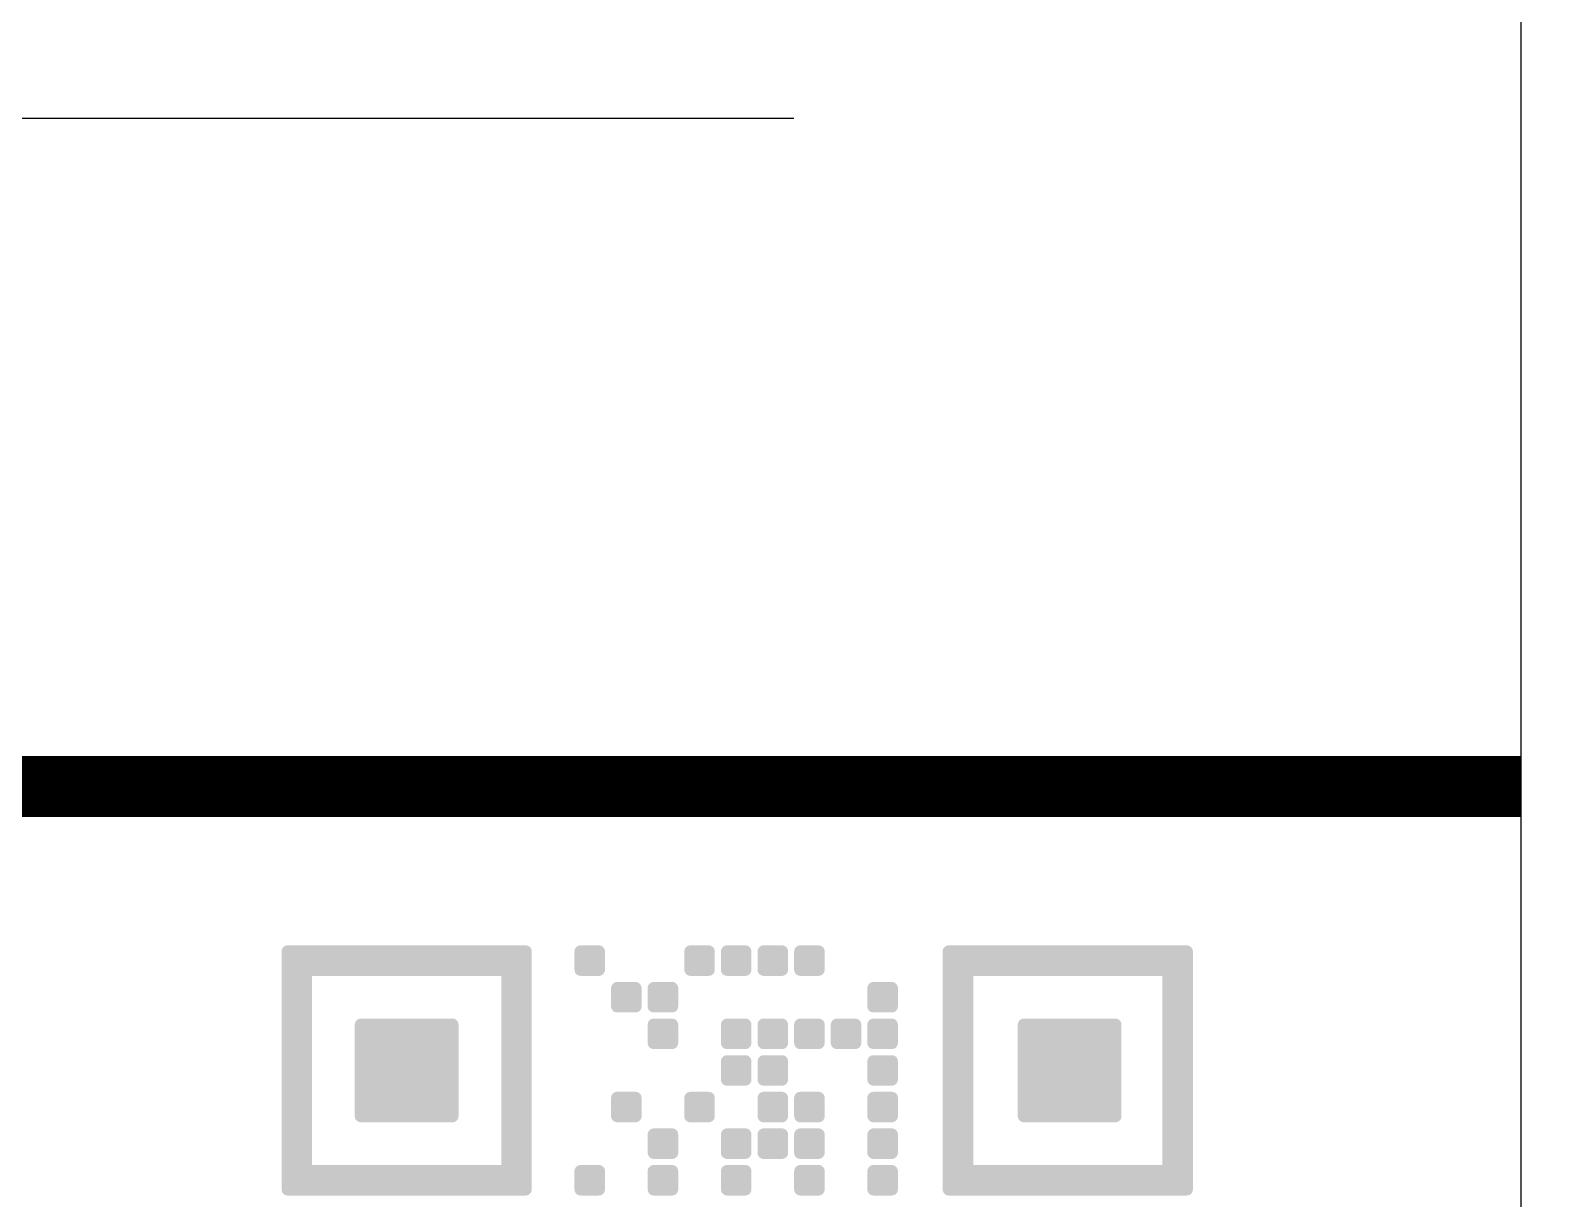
# Model space of a CAD drawing. Extents: x -58 to 5689, y 67 to 4123.
# Drawn here: x 5564.8 to 5689.4, y 335.6 to 431.3 of the extents above; entities that cross this region are included whole.
import ezdxf
from ezdxf.enums import TextEntityAlignment as Align

# ---------------------------------------------------------------- set-up
doc = ezdxf.new("R2010")
doc.units = 0
doc.header["$LTSCALE"] = 30
doc.header["$MEASUREMENT"] = 0
doc.layers.get('0').update_dxf_attribs({"linetype": 'CONTINUOUS'})
for name, color, linetype in [('QR', 7, 'CONTINUOUS'), ('RLA-FORMATO', 7, 'CONTINUOUS'), ('RLE-FIRMA CALCULISTA', 7, 'CONTINUOUS')]:
    doc.layers.add(name, color=color, linetype=linetype)
doc.styles.add('ROMAND', font='romand', dxfattribs={"height": 31.5})
doc.styles.add('ROMANS', font='romans.shx', dxfattribs={"height": 11.25})

# ---------------------------------------------------------------- blocks, each defined once
blk = doc.blocks.new('A$C459C3EB4')
at = {"layer": 'QR'}
h = blk.add_hatch(color=256, dxfattribs=at)
h.dxf.hatch_style = 1
h.paths.add_polyline_path([(716.43, -13.52, 0.414214), (715.93, -13.02), (696.43, -13.02, 0.414214), (695.93, -13.52), (695.93, -33.02, 0.414214), (696.43, -33.52), (715.93, -33.52, 0.414214), (716.43, -33.02)])
h.paths.add_polyline_path([(713.93, -31.02), (698.43, -31.02), (698.43, -15.52), (713.93, -15.52)], flags=16)
h.paths.add_polyline_path([(710.43, -19.52), (710.43, -27.02, -0.414214), (709.93, -27.52), (702.43, -27.52, -0.414214), (701.93, -27.02), (701.93, -19.52, -0.414214), (702.43, -19.02), (709.93, -19.02, -0.414214)], flags=0)
h = blk.add_hatch(color=256, dxfattribs=at)
h.dxf.hatch_style = 1
h.paths.add_polyline_path([(722.43, -13.52, 0.414214), (721.93, -13.02), (720.43, -13.02, 0.414214), (719.93, -13.52), (719.93, -15.02, 0.414214), (720.43, -15.52), (721.93, -15.52, 0.414214), (722.43, -15.02)])
h = blk.add_hatch(color=256, dxfattribs=at)
h.dxf.hatch_style = 1
h.paths.add_polyline_path([(731.43, -13.52, 0.414214), (730.93, -13.02), (729.43, -13.02, 0.414214), (728.93, -13.52), (728.93, -15.02, 0.414214), (729.43, -15.52), (730.93, -15.52, 0.414214), (731.43, -15.02)])
h = blk.add_hatch(color=256, dxfattribs=at)
h.dxf.hatch_style = 1
h.paths.add_polyline_path([(734.43, -13.52, 0.414214), (733.93, -13.02), (732.43, -13.02, 0.414214), (731.93, -13.52), (731.93, -15.02, 0.414214), (732.43, -15.52), (733.93, -15.52, 0.414214), (734.43, -15.02)])
h = blk.add_hatch(color=256, dxfattribs=at)
h.dxf.hatch_style = 1
h.paths.add_polyline_path([(737.43, -13.52, 0.414214), (736.93, -13.02), (735.43, -13.02, 0.414214), (734.93, -13.52), (734.93, -15.02, 0.414214), (735.43, -15.52), (736.93, -15.52, 0.414214), (737.43, -15.02)])
h = blk.add_hatch(color=256, dxfattribs=at)
h.dxf.hatch_style = 1
h.paths.add_polyline_path([(740.43, -13.52, 0.414214), (739.93, -13.02), (738.43, -13.02, 0.414214), (737.93, -13.52), (737.93, -15.02, 0.414214), (738.43, -15.52), (739.93, -15.52, 0.414214), (740.43, -15.02)])
h = blk.add_hatch(color=256, dxfattribs=at)
h.dxf.hatch_style = 1
h.paths.add_polyline_path([(764.75, -19.52, 0.414214), (764.25, -19.02), (756.75, -19.02, 0.414214), (756.25, -19.52), (756.25, -27.02, 0.414214), (756.75, -27.52), (764.25, -27.52, 0.414214), (764.75, -27.02)], flags=0)
h.paths.add_polyline_path([(750.1, -33.02, 0.414214), (750.6, -33.52), (770.1, -33.52, 0.414214), (770.6, -33.02), (770.6, -13.52, 0.414214), (770.1, -13.02), (750.6, -13.02, 0.414214), (750.1, -13.52)])
h.paths.add_polyline_path([(752.6, -31.02), (752.6, -15.52), (768.1, -15.52), (768.1, -31.02)], flags=16)
h.paths.add_polyline_path([(756.25, -27.02), (756.25, -19.52, -0.414214), (756.75, -19.02), (764.25, -19.02, -0.414214), (764.75, -19.52), (764.75, -27.02, -0.414214), (764.25, -27.52), (756.75, -27.52, -0.414214)], flags=0)
h = blk.add_hatch(color=256, dxfattribs=at)
h.dxf.hatch_style = 1
h.paths.add_polyline_path([(725.43, -16.52, 0.414214), (724.93, -16.02), (723.43, -16.02, 0.414214), (722.93, -16.52), (722.93, -18.02, 0.414214), (723.43, -18.52), (724.93, -18.52, 0.414214), (725.43, -18.02)])
h = blk.add_hatch(color=256, dxfattribs=at)
h.dxf.hatch_style = 1
h.paths.add_polyline_path([(728.43, -16.52, 0.414214), (727.93, -16.02), (726.43, -16.02, 0.414214), (725.93, -16.52), (725.93, -18.02, 0.414214), (726.43, -18.52), (727.93, -18.52, 0.414214), (728.43, -18.02)])
h = blk.add_hatch(color=256, dxfattribs=at)
h.dxf.hatch_style = 1
h.paths.add_polyline_path([(746.43, -16.52, 0.414214), (745.93, -16.02), (744.43, -16.02, 0.414214), (743.93, -16.52), (743.93, -18.02, 0.414214), (744.43, -18.52), (745.93, -18.52, 0.414214), (746.43, -18.02)])
h = blk.add_hatch(color=256, dxfattribs=at)
h.dxf.hatch_style = 1
h.paths.add_polyline_path([(710.43, -19.52, 0.414214), (709.93, -19.02), (702.43, -19.02, 0.414214), (701.93, -19.52), (701.93, -27.02, 0.414214), (702.43, -27.52), (709.93, -27.52, 0.414214), (710.43, -27.02)])
h = blk.add_hatch(color=256, dxfattribs=at)
h.dxf.hatch_style = 1
h.paths.add_polyline_path([(728.43, -19.52, 0.414214), (727.93, -19.02), (726.43, -19.02, 0.414214), (725.93, -19.52), (725.93, -21.02, 0.414214), (726.43, -21.52), (727.93, -21.52, 0.414214), (728.43, -21.02)])
h = blk.add_hatch(color=256, dxfattribs=at)
h.dxf.hatch_style = 1
h.paths.add_polyline_path([(734.43, -19.52, 0.414214), (733.93, -19.02), (732.43, -19.02, 0.414214), (731.93, -19.52), (731.93, -21.02, 0.414214), (732.43, -21.52), (733.93, -21.52, 0.414214), (734.43, -21.02)])
h = blk.add_hatch(color=256, dxfattribs=at)
h.dxf.hatch_style = 1
h.paths.add_polyline_path([(737.43, -19.52, 0.414214), (736.93, -19.02), (735.43, -19.02, 0.414214), (734.93, -19.52), (734.93, -21.02, 0.414214), (735.43, -21.52), (736.93, -21.52, 0.414214), (737.43, -21.02)])
h = blk.add_hatch(color=256, dxfattribs=at)
h.dxf.hatch_style = 1
h.paths.add_polyline_path([(740.43, -19.52, 0.414214), (739.93, -19.02), (738.43, -19.02, 0.414214), (737.93, -19.52), (737.93, -21.02, 0.414214), (738.43, -21.52), (739.93, -21.52, 0.414214), (740.43, -21.02)])
h = blk.add_hatch(color=256, dxfattribs=at)
h.dxf.hatch_style = 1
h.paths.add_polyline_path([(743.43, -19.52, 0.414214), (742.93, -19.02), (741.43, -19.02, 0.414214), (740.93, -19.52), (740.93, -21.02, 0.414214), (741.43, -21.52), (742.93, -21.52, 0.414214), (743.43, -21.02)])
h = blk.add_hatch(color=256, dxfattribs=at)
h.dxf.hatch_style = 1
h.paths.add_polyline_path([(746.43, -19.52, 0.414214), (745.93, -19.02), (744.43, -19.02, 0.414214), (743.93, -19.52), (743.93, -21.02, 0.414214), (744.43, -21.52), (745.93, -21.52, 0.414214), (746.43, -21.02)])
h = blk.add_hatch(color=256, dxfattribs=at)
h.dxf.hatch_style = 1
h.paths.add_polyline_path([(764.25, -27.52, 0.414214), (764.75, -27.02), (764.75, -19.52, 0.414214), (764.25, -19.02), (756.75, -19.02, 0.414214), (756.25, -19.52), (756.25, -27.02, 0.414214), (756.75, -27.52)])
h = blk.add_hatch(color=256, dxfattribs=at)
h.dxf.hatch_style = 1
h.paths.add_polyline_path([(734.43, -22.52, 0.414214), (733.93, -22.02), (732.43, -22.02, 0.414214), (731.93, -22.52), (731.93, -24.02, 0.414214), (732.43, -24.52), (733.93, -24.52, 0.414214), (734.43, -24.02)])
h = blk.add_hatch(color=256, dxfattribs=at)
h.dxf.hatch_style = 1
h.paths.add_polyline_path([(737.43, -22.52, 0.414214), (736.93, -22.02), (735.43, -22.02, 0.414214), (734.93, -22.52), (734.93, -24.02, 0.414214), (735.43, -24.52), (736.93, -24.52, 0.414214), (737.43, -24.02)])
h = blk.add_hatch(color=256, dxfattribs=at)
h.dxf.hatch_style = 1
h.paths.add_polyline_path([(746.43, -22.52, 0.414214), (745.93, -22.02), (744.43, -22.02, 0.414214), (743.93, -22.52), (743.93, -24.02, 0.414214), (744.43, -24.52), (745.93, -24.52, 0.414214), (746.43, -24.02)])
h = blk.add_hatch(color=256, dxfattribs=at)
h.dxf.hatch_style = 1
h.paths.add_polyline_path([(725.43, -25.52, 0.414214), (724.93, -25.02), (723.43, -25.02, 0.414214), (722.93, -25.52), (722.93, -27.02, 0.414214), (723.43, -27.52), (724.93, -27.52, 0.414214), (725.43, -27.02)])
h = blk.add_hatch(color=256, dxfattribs=at)
h.dxf.hatch_style = 1
h.paths.add_polyline_path([(731.43, -25.52, 0.414214), (730.93, -25.02), (729.43, -25.02, 0.414214), (728.93, -25.52), (728.93, -27.02, 0.414214), (729.43, -27.52), (730.93, -27.52, 0.414214), (731.43, -27.02)])
h = blk.add_hatch(color=256, dxfattribs=at)
h.dxf.hatch_style = 1
h.paths.add_polyline_path([(737.43, -25.52, 0.414214), (736.93, -25.02), (735.43, -25.02, 0.414214), (734.93, -25.52), (734.93, -27.02, 0.414214), (735.43, -27.52), (736.93, -27.52, 0.414214), (737.43, -27.02)])
h = blk.add_hatch(color=256, dxfattribs=at)
h.dxf.hatch_style = 1
h.paths.add_polyline_path([(740.43, -25.52, 0.414214), (739.93, -25.02), (738.43, -25.02, 0.414214), (737.93, -25.52), (737.93, -27.02, 0.414214), (738.43, -27.52), (739.93, -27.52, 0.414214), (740.43, -27.02)])
h = blk.add_hatch(color=256, dxfattribs=at)
h.dxf.hatch_style = 1
h.paths.add_polyline_path([(746.43, -25.52, 0.414214), (745.93, -25.02), (744.43, -25.02, 0.414214), (743.93, -25.52), (743.93, -27.02, 0.414214), (744.43, -27.52), (745.93, -27.52, 0.414214), (746.43, -27.02)])
h = blk.add_hatch(color=256, dxfattribs=at)
h.dxf.hatch_style = 1
h.paths.add_polyline_path([(728.43, -28.52, 0.414214), (727.93, -28.02), (726.43, -28.02, 0.414214), (725.93, -28.52), (725.93, -30.02, 0.414214), (726.43, -30.52), (727.93, -30.52, 0.414214), (728.43, -30.02)])
h = blk.add_hatch(color=256, dxfattribs=at)
h.dxf.hatch_style = 1
h.paths.add_polyline_path([(734.43, -28.52, 0.414214), (733.93, -28.02), (732.43, -28.02, 0.414214), (731.93, -28.52), (731.93, -30.02, 0.414214), (732.43, -30.52), (733.93, -30.52, 0.414214), (734.43, -30.02)])
h = blk.add_hatch(color=256, dxfattribs=at)
h.dxf.hatch_style = 1
h.paths.add_polyline_path([(737.43, -28.52, 0.414214), (736.93, -28.02), (735.43, -28.02, 0.414214), (734.93, -28.52), (734.93, -30.02, 0.414214), (735.43, -30.52), (736.93, -30.52, 0.414214), (737.43, -30.02)])
h = blk.add_hatch(color=256, dxfattribs=at)
h.dxf.hatch_style = 1
h.paths.add_polyline_path([(740.43, -28.52, 0.414214), (739.93, -28.02), (738.43, -28.02, 0.414214), (737.93, -28.52), (737.93, -30.02, 0.414214), (738.43, -30.52), (739.93, -30.52, 0.414214), (740.43, -30.02)])
h = blk.add_hatch(color=256, dxfattribs=at)
h.dxf.hatch_style = 1
h.paths.add_polyline_path([(746.43, -28.52, 0.414214), (745.93, -28.02), (744.43, -28.02, 0.414214), (743.93, -28.52), (743.93, -30.02, 0.414214), (744.43, -30.52), (745.93, -30.52, 0.414214), (746.43, -30.02)])
h = blk.add_hatch(color=256, dxfattribs=at)
h.dxf.hatch_style = 1
h.paths.add_polyline_path([(722.43, -31.52, 0.414214), (721.93, -31.02), (720.43, -31.02, 0.414214), (719.93, -31.52), (719.93, -33.02, 0.414214), (720.43, -33.52), (721.93, -33.52, 0.414214), (722.43, -33.02)])
h = blk.add_hatch(color=256, dxfattribs=at)
h.dxf.hatch_style = 1
h.paths.add_polyline_path([(728.43, -31.52, 0.414214), (727.93, -31.02), (726.43, -31.02, 0.414214), (725.93, -31.52), (725.93, -33.02, 0.414214), (726.43, -33.52), (727.93, -33.52, 0.414214), (728.43, -33.02)])
h = blk.add_hatch(color=256, dxfattribs=at)
h.dxf.hatch_style = 1
h.paths.add_polyline_path([(734.43, -31.52, 0.414214), (733.93, -31.02), (732.43, -31.02, 0.414214), (731.93, -31.52), (731.93, -33.02, 0.414214), (732.43, -33.52), (733.93, -33.52, 0.414214), (734.43, -33.02)])
h = blk.add_hatch(color=256, dxfattribs=at)
h.dxf.hatch_style = 1
h.paths.add_polyline_path([(740.43, -31.52, 0.414214), (739.93, -31.02), (738.43, -31.02, 0.414214), (737.93, -31.52), (737.93, -33.02, 0.414214), (738.43, -33.52), (739.93, -33.52, 0.414214), (740.43, -33.02)])
h = blk.add_hatch(color=256, dxfattribs=at)
h.dxf.hatch_style = 1
h.paths.add_polyline_path([(746.43, -31.52, 0.414214), (745.93, -31.02), (744.43, -31.02, 0.414214), (743.93, -31.52), (743.93, -33.02, 0.414214), (744.43, -33.52), (745.93, -33.52, 0.414214), (746.43, -33.02)])
blk = doc.blocks.new('viñeta-rl')
at = {"layer": 'RLA-FORMATO', "color": 5, "const_width": 5}
blk.add_lwpolyline([(0, 300), (-797.49, 300), (-797.49, 0)], dxfattribs=at)
blk.add_blockref('A$C459C3EB4', (-797.49, 300))
at = {"layer": 'RLA-FORMATO', "color": 4, "style": 'ROMAND'}
for tag, p in [('DESAR', (-1255.78, 233.26)), ('PRELIM', (-1123.11, 233.26)), ('PROP', (-989.64, 233.26)), ('CONST', (-823.74, 233.26))]:
    blk.add_attdef(tag, p, '', height=16, dxfattribs=at)
at = {"layer": 'RLA-FORMATO', "color": 2, "style": 'ROMANS'}
for tag, p, height in [('REVNO1', (-1394.08, 180.65), 10), ('DETNO1', (-1358.4, 180.65), 10), ('FECHA1', (-880.48, 180.65), 10), ('REVNO2', (-1394.08, 155.65), 10), ('DETNO2', (-1358.4, 155.65), 10), ('FECHA2', (-880.48, 155.65), 10), ('REVNO3', (-1394.08, 130.65), 10), ('DETNO3', (-1358.4, 130.65), 10), ('FECHA3', (-880.48, 130.65), 10), ('REVNO4', (-1394.08, 105.65), 10), ('DETNO4', (-1358.4, 105.65), 10), ('FECHA4', (-880.48, 105.65), 10), ('REVNO5', (-1394.08, 80.65), 11.25), ('DETNO5', (-1358.4, 80.65), 10), ('FECHA5', (-880.48, 80.65), 10), ('REVNO6', (-1392.27, 55.65), 10), ('DETNO6', (-1356.59, 55.65), 10), ('FECHA6', (-878.68, 55.65), 10), ('INGENIERO', (-741.07, 33.4), 10), ('DIBUJANTE', (-571.62, 33.4), 10), ('REVNO7', (-1394.08, 30.65), 10), ('DETNO7', (-1358.4, 30.65), 10), ('FECHA7', (-880.48, 30.65), 10), ('REVNO8', (-1394.08, 8.6), 10), ('DETNO8', (-1358.4, 8.6), 10), ('FECHA8', (-880.48, 8.6), 10), ('PROYECTISTA', (-740.89, 4.81), 10), ('INGENIERO', (-568.57, 4.61), 10)]:
    blk.add_attdef(tag, p, '', height=height, dxfattribs=at)
for tag, p in [('PERSNO1', (-946.61, 180.65)), ('PERSNO2', (-946.61, 155.65)), ('PERSNO3', (-946.61, 130.65)), ('PERSNO4', (-946.61, 105.65)), ('PERSNO5', (-946.61, 80.65)), ('PERSNO6', (-946.61, 55.65)), ('PERSNO7', (-946.61, 30.65)), ('PERSNO8', (-946.61, 8.6))]:
    blk.add_attdef(tag, text='', height=10, dxfattribs=at).set_placement(p, align=Align.CENTER)
at = {"layer": 'RLA-FORMATO', "color": 5, "style": 'ROMAND'}
blk.add_attdef('PROYECTO', text='', height=16.9, dxfattribs=at).set_placement((-289.17, 165.03), align=Align.MIDDLE)
for tag, p in [('TITULO1', (-567.96, 108.18)), ('TITULO2', (-567.96, 74.23))]:
    blk.add_attdef(tag, p, '', height=20, dxfattribs=at)
at = {"layer": 'RLA-FORMATO', "color": 2, "style": 'ROMANS'}
for tag, p in [('NOMARCH', (-1424.04, 5.53)), ('FECHA', (-1406.95, 5.53))]:
    blk.add_attdef(tag, p, '', height=11.25, rotation=90, dxfattribs=at)
at = {"layer": 'RLA-FORMATO', "color": 5, "style": 'ROMAND', "width": 0.967839}
blk.add_attdef('NUMERO', text='', height=24, dxfattribs=at).set_placement((-290.27, 13.33), (-62.41, 13.33), align=Align.FIT)
at = {"layer": 'RLA-FORMATO', "color": 5, "style": 'ROMAND', "flags": 12}
blk.add_attdef('REVISION', text='', height=24, dxfattribs=at).set_placement((-24.5, 25.33), align=Align.MIDDLE)

msp = doc.modelspace()

# ---------------------------------------------------------------- linework, layer by layer
at = {"layer": 'RLA-FORMATO', "color": 6, "linetype": 'Continuous'}
msp.add_lwpolyline([(-58.1, 4123.098), (-58.1, 68.098), (5686.9, 68.098), (5686.9, 4123.098)], close=True, dxfattribs=at)
at = {"layer": 'RLE-FIRMA CALCULISTA', "color": 2, "linetype": 'Continuous'}
msp.add_line((5346.967, 424.08), (5627.317, 424.08), dxfattribs=at)

# ---------------------------------------------------------------- block references
at = {"layer": 'RLA-FORMATO', "xscale": 1.00001000010004, "yscale": 1.00001000010004, "zscale": 1.00001000010004}
msp.add_blockref('viñeta-rl', (5686.902, 69.319), dxfattribs=at)

doc.saveas('drawing.dxf')
